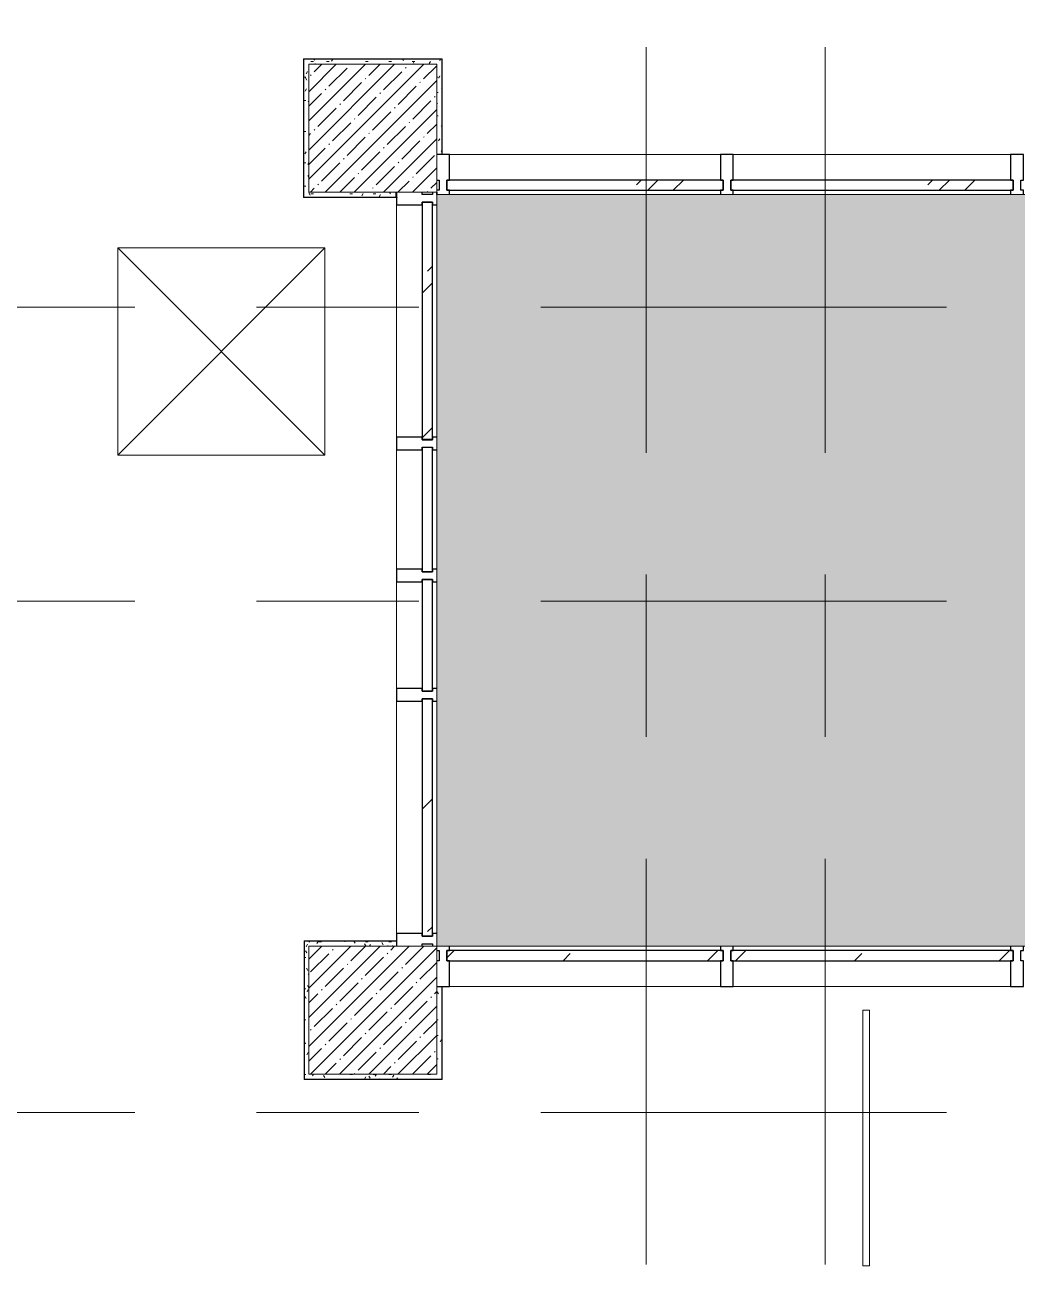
# Model space of a CAD drawing. Header units: millimetres. Extents: x 35111 to 235598, y -8553 to 29000.
# Drawn here: x 72430 to 76310, y 14364 to 19254 of the extents above; entities that cross this region are included whole.
import ezdxf

# ---------------------------------------------------------------- set-up
doc = ezdxf.new("R2010")
doc.units = ezdxf.units.MM
doc.linetypes.add('Осевая', pattern=[3175, 635, -476.25, 1587.5, -476.25])
for name, color, linetype, lineweight in [('A-DETL', 7, 'Continuous', 9), ('A-GLAZ-CURT', 7, 'Continuous', 9), ('A-GLAZ-CURT-1', 7, 'Continuous', 25), ('A-GLAZ-CWMG', 7, 'Continuous', 9), ('A-GLAZ-CWMG-1', 7, 'Continuous', 25), ('I-WALL', 7, 'Continuous', 9), ('S-COLS', 7, 'Continuous', 9), ('Оси-2', 7, 'Осевая', 9)]:
    doc.layers.add(name, color=color, linetype=linetype, lineweight=lineweight)
for name, color, linetype, lineweight, true_color in [('A-DETL-GENF-1', 7, 'Continuous', 9, 0xd4d4d4), ('A-WALL-1', 7, 'Continuous', 9, 0x3c3c3c), ('A-WALL-FNSH-1', 7, 'Continuous', 9, 0x3c3c3c), ('I-FURN-1', 7, 'Continuous', 9, 0xf0f0f0)]:
    doc.layers.add(name, color=color, linetype=linetype, lineweight=lineweight, true_color=true_color)
pattern_1 = [(0, (0, 0), (121.92, 30.48), [10.058, -81.382, 10.058, -81.382, -487.68]), (0, (0, 0), (121.92, 30.48), [-182.88, 10.058, -172.822, 10.058, -81.382, -213.36]), (0, (0, 0), (121.92, 30.48), [-457.2, 10.058, -50.902, 10.058, -142.342]), (120, (45.72, 15.24), (-87.356454, 90.345817), [10.058, -81.382, 10.058, -81.382, -487.68]), (120, (45.72, 15.24), (-87.356454, 90.345817), [-182.88, 10.058, -172.822, 10.058, -81.382, -213.36]), (120, (45.72, 15.24), (-87.356454, 90.345817), [-457.2, 10.058, -50.902, 10.058, -142.342]), (240, (60.96, 76.2), (-34.563546, -120.825817), [10.058, -81.382, 10.058, -81.382, -487.68]), (240, (60.96, 76.2), (-34.563546, -120.825817), [-182.88, 10.058, -172.822, 10.058, -81.382, -213.36]), (240, (60.96, 76.2), (-34.563546, -120.825817), [-457.2, 10.058, -50.902, 10.058, -142.342])]

# ---------------------------------------------------------------- blocks, each defined once
blk = doc.blocks.new('BSC_Колонна _Прямоугольная - 500х500-V25-План размещения напольных электротехнических лючков и розеток 3 этажа в осях 12-23')
at = {"layer": 'S-COLS'}
h = blk.add_hatch(dxfattribs=at)
h.set_pattern_fill('FP_38', color=256, style=0, pattern_type=2)
h.set_pattern_definition([(45, (-73790, -15400), (-57.02463, 57.02463), []), (45, (-73732.975, -15400), (-57.02463, 57.02463), [100.806, -20.161, 3.353, -16.808])])
h.paths.add_polyline_path([(-250, -250), (250, -250), (250, 250), (-250, 250), (-250, -121.2)])
for p, q in [((250, 250), (-250, 250)), ((-250, 250), (-250, -250)), ((250, -250), (250, 250)), ((-250, -250), (250, -250))]:
    blk.add_line(p, q, dxfattribs=at)
blk = doc.blocks.new('Системная панель - Стекло - 40мм-23562586-План размещения напольных электротехнических лючков и розеток 3 этажа в осях 12-23')
at = {"layer": 'A-GLAZ-CURT'}
h = blk.add_hatch(dxfattribs=at)
h.set_pattern_fill('FP_42', color=256, style=0, pattern_type=2)
h.set_pattern_definition([(135, (17995.83, -74123), (-282.8427, -282.8427), [200, -600]), (135, (18095.83, -74323), (-282.8427, -282.8427), [600, -200]), (135, (18195.83, -73923), (-282.8427, -282.8427), [200, -600])])
h.paths.add_polyline_path([(464.2, 0), (-464.2, 0), (-464.2, -40), (464.2, -40)])
at = {"layer": 'A-GLAZ-CURT-1'}
for p, q in [((464.2, 0), (-464.2, 0)), ((-464.2, 0), (-464.2, -40)), ((-464.2, -40), (464.2, -40)), ((464.2, -40), (464.2, 0))]:
    blk.add_line(p, q, dxfattribs=at)
blk = doc.blocks.new('Системная панель - Стекло - 40мм-24234994-План размещения напольных электротехнических лючков и розеток 3 этажа в осях 12-23')
at = {"layer": 'A-GLAZ-CURT-1'}
for p, q in [((243.3, 0), (-243.3, 0)), ((-243.3, 0), (-243.3, -40)), ((243.3, -40), (243.3, 0)), ((-243.3, -40), (243.3, -40))]:
    blk.add_line(p, q, dxfattribs=at)
blk = doc.blocks.new('Прямоугольный импост - Импост структурный с накладкой - 160мм Темный-31239176-План размещения напольных электротехнических лючков и розеток 3 этажа в осях 12-23')
at = {"layer": 'A-GLAZ-CWMG'}
blk.add_line((73883, 17641.7), (73883, 18550), dxfattribs=at)
blk = doc.blocks.new('Прямоугольный импост - Импост структурный с накладкой - 160мм Темный-31239177-План размещения напольных электротехнических лючков и розеток 3 этажа в осях 12-23')
at = {"layer": 'A-GLAZ-CWMG'}
blk.add_line((73883, 17125), (73883, 17591.7), dxfattribs=at)
blk = doc.blocks.new('Прямоугольный импост - Импост структурный с накладкой - 160мм Темный-31239202-План размещения напольных электротехнических лючков и розеток 3 этажа в осях 12-23')
at = {"layer": 'A-GLAZ-CWMG-1'}
for p, q in [((-50, 40), (-50, 140)), ((-50, 140), (0, 140)), ((-40, 40), (-50, 40)), ((-50, -17), (-50, 0)), ((-50, 0), (-40, 0)), ((-40, 0), (-40, 40)), ((-10, 40), (-10, 0)), ((0, 40), (-10, 40)), ((-10, 0), (0, 0))]:
    blk.add_line(p, q, dxfattribs=at)
blk = doc.blocks.new('Прямоугольный импост - Импост структурный с накладкой - 160мм Темный-31239205-План размещения напольных электротехнических лючков и розеток 3 этажа в осях 12-23')
at = {"layer": 'A-GLAZ-CWMG-1'}
for p, q in [((0, 140), (-50, 140)), ((-50, 140), (-50, 40)), ((-50, 40), (-40, 40)), ((-40, 0), (-50, 0)), ((-50, 0), (-50, -17)), ((-40, 40), (-40, 0)), ((-10, 0), (-10, 40)), ((-10, 40), (0, 40)), ((0, 0), (-10, 0)), ((-10, -17), (0, -17))]:
    blk.add_line(p, q, dxfattribs=at)
blk = doc.blocks.new('Прямоугольный импост - Импост структурный с накладкой - 160мм Темный-31239180-План размещения напольных электротехнических лючков и розеток 3 этажа в осях 12-23')
at = {"layer": 'A-GLAZ-CWMG-1'}
for p, q in [((-25, 40), (-25, 140)), ((-25, 140), (25, 140)), ((25, 140), (25, 40)), ((-15, 40), (-25, 40)), ((-25, -17), (-25, 0)), ((-25, 0), (-15, 0)), ((-15, 0), (-15, 40)), ((15, 40), (15, 0)), ((25, 40), (15, 40)), ((15, 0), (25, 0)), ((25, 0), (25, -17))]:
    blk.add_line(p, q, dxfattribs=at)
blk = doc.blocks.new('BSC_Колонна _Прямоугольная - 500х500-V45-План размещения напольных электротехнических лючков и розеток 3 этажа в осях 12-23')
at = {"layer": 'S-COLS'}
h = blk.add_hatch(dxfattribs=at)
h.set_pattern_fill('FP_46', color=256, style=0, pattern_type=2)
h.set_pattern_definition([(45, (-73790, -18850), (-57.02463, 57.02463), []), (45, (-73732.975, -18850), (-57.02463, 57.02463), [100.806, -20.161, 3.353, -16.808])])
h.paths.add_polyline_path([(-250, -250), (250, -250), (250, 250), (-250, 250), (-250, -115.1)])
for p, q in [((250, 250), (-250, 250)), ((-250, 250), (-250, -250)), ((250, -250), (250, 250)), ((-250, -250), (250, -250))]:
    blk.add_line(p, q, dxfattribs=at)
blk = doc.blocks.new('Системная панель - Стекло - 40мм-24234969-План размещения напольных электротехнических лючков и розеток 3 этажа в осях 12-23')
at = {"layer": 'A-GLAZ-CURT'}
h = blk.add_hatch(dxfattribs=at)
h.set_pattern_fill('FP_50', color=256, style=0, pattern_type=2)
h.set_pattern_definition([(45, (-74720, -18507), (-282.8427, 282.8427), [200, -600]), (45, (-74920, -18607), (-282.8427, 282.8427), [600, -200]), (45, (-74520, -18707), (-282.8427, 282.8427), [200, -600])])
h.paths.add_polyline_path([(540, 0), (540, 40), (-540, 40), (-540, 0), (15.1, 0)])
at = {"layer": 'A-GLAZ-CURT-1'}
for p, q in [((540, 40), (-540, 40)), ((-540, 40), (-540, 0)), ((-540, 0), (540, 0)), ((540, 0), (540, 40))]:
    blk.add_line(p, q, dxfattribs=at)
blk = doc.blocks.new('Прямоугольный импост - Импост структурный с накладкой - 160мм-23562401-План размещения напольных электротехнических лючков и розеток 3 этажа в осях 12-23')
at = {"layer": 'A-GLAZ-CWMG'}
blk.add_line((75150, 18747), (74090, 18747), dxfattribs=at)
blk = doc.blocks.new('Прямоугольный импост - Импост структурный с накладкой - 160мм-23618923-План размещения напольных электротехнических лючков и розеток 3 этажа в осях 12-23')
at = {"layer": 'A-GLAZ-CWMG-1'}
for p, q in [((-50, 17), (-50, 0)), ((-50, 0), (-40, 0)), ((-40, 0), (-40, -40)), ((-10, -40), (-10, 0)), ((-10, 0), (0, 0)), ((0, 7), (0, 17)), ((-40, -40), (-50, -40)), ((-50, -40), (-50, -140)), ((0, -40), (-10, -40)), ((-50, -140), (0, -140))]:
    blk.add_line(p, q, dxfattribs=at)
blk = doc.blocks.new('Прямоугольный импост - Импост структурный с накладкой - 160мм-23618920-План размещения напольных электротехнических лючков и розеток 3 этажа в осях 12-23')
at = {"layer": 'A-GLAZ-CWMG-1'}
for p, q in [((-25, 0), (-25, 17)), ((-15, 0), (-25, 0)), ((-15, -40), (-15, 0)), ((25, 0), (15, 0)), ((15, 0), (15, -40)), ((25, 17), (25, 0)), ((-25, -140), (-25, -40)), ((-25, -40), (-15, -40)), ((15, -40), (25, -40)), ((25, -40), (25, -140)), ((25, -140), (-25, -140))]:
    blk.add_line(p, q, dxfattribs=at)
blk = doc.blocks.new('Системная панель - Стекло - 40мм-30335137-План размещения напольных электротехнических лючков и розеток 3 этажа в осях 12-23')
at = {"layer": 'A-GLAZ-CURT'}
h = blk.add_hatch(dxfattribs=at)
h.set_pattern_fill('FP_52', color=256, style=0, pattern_type=2)
h.set_pattern_definition([(45, (-74720, -15533), (-282.8427, 282.8427), [200, -600]), (45, (-74920, -15633), (-282.8427, 282.8427), [600, -200]), (45, (-74520, -15733), (-282.8427, 282.8427), [200, -600])])
h.paths.add_polyline_path([(540, -40), (540, 0), (-540, 0), (-540, -40), (15.1, -40)])
at = {"layer": 'A-GLAZ-CURT-1'}
for p, q in [((540, 0), (-540, 0)), ((-540, 0), (-540, -40)), ((540, -40), (540, 0)), ((-540, -40), (540, -40))]:
    blk.add_line(p, q, dxfattribs=at)
blk = doc.blocks.new('Прямоугольный импост - Импост структурный с накладкой - 160мм-23562329-План размещения напольных электротехнических лючков и розеток 3 этажа в осях 12-23')
at = {"layer": 'A-GLAZ-CWMG'}
blk.add_line((75150, 15493), (74090, 15493), dxfattribs=at)
blk = doc.blocks.new('Прямоугольный импост - Импост структурный с накладкой - 160мм-30335139-План размещения напольных электротехнических лючков и розеток 3 этажа в осях 12-23')
at = {"layer": 'A-GLAZ-CWMG-1'}
for p, q in [((0, 140), (-50, 140)), ((-50, 140), (-50, 40)), ((-50, 40), (-40, 40)), ((-40, 0), (-50, 0)), ((-50, 0), (-50, -17)), ((-40, 40), (-40, 0)), ((-10, 0), (-10, 40)), ((-10, 40), (0, 40)), ((0, 0), (-10, 0))]:
    blk.add_line(p, q, dxfattribs=at)
blk = doc.blocks.new('Прямоугольный импост - Импост структурный с накладкой - 160мм-30335135-План размещения напольных электротехнических лючков и розеток 3 этажа в осях 12-23')
at = {"layer": 'A-GLAZ-CWMG-1'}
for p, q in [((-25, 40), (-25, 140)), ((-25, 140), (25, 140)), ((25, 140), (25, 40)), ((-15, 40), (-25, 40)), ((-25, -17), (-25, 0)), ((-25, 0), (-15, 0)), ((-15, 0), (-15, 40)), ((15, 40), (15, 0)), ((25, 40), (15, 40)), ((15, 0), (25, 0)), ((25, 0), (25, -17))]:
    blk.add_line(p, q, dxfattribs=at)
blk = doc.blocks.new('Системная панель - Стекло - 40мм-V63-План размещения напольных электротехнических лючков и розеток 3 этажа в осях 12-23')
at = {"layer": 'A-GLAZ-CURT'}
h = blk.add_hatch(dxfattribs=at)
h.set_pattern_fill('FP_65', color=256, style=0, pattern_type=2)
h.set_pattern_definition([(45, (-75842.5, -18507), (-282.8427, 282.8427), [200, -600]), (45, (-76042.5, -18607), (-282.8427, 282.8427), [600, -200]), (45, (-75642.5, -18707), (-282.8427, 282.8427), [200, -600])])
h.paths.add_polyline_path([(552.5, 0), (552.5, 40), (-552.5, 40), (-552.5, 0), (348.4, 0)])
at = {"layer": 'A-GLAZ-CURT-1'}
for p, q in [((552.5, 40), (-552.5, 40)), ((-552.5, 40), (-552.5, 0)), ((-552.5, 0), (552.5, 0)), ((552.5, 0), (552.5, 40))]:
    blk.add_line(p, q, dxfattribs=at)
blk = doc.blocks.new('Системная панель - Стекло - 40мм-V64-План размещения напольных электротехнических лючков и розеток 3 этажа в осях 12-23')
at = {"layer": 'A-GLAZ-CURT'}
h = blk.add_hatch(dxfattribs=at)
h.set_pattern_fill('FP_66', color=256, style=0, pattern_type=2)
h.set_pattern_definition([(45, (-75842.5, -15533), (-282.8427, 282.8427), [200, -600]), (45, (-76042.5, -15633), (-282.8427, 282.8427), [600, -200]), (45, (-75642.5, -15733), (-282.8427, 282.8427), [200, -600])])
h.paths.add_polyline_path([(552.5, -40), (552.5, 0), (-552.5, 0), (-552.5, -40), (348.4, -40)])
at = {"layer": 'A-GLAZ-CURT-1'}
for p, q in [((552.5, 0), (-552.5, 0)), ((-552.5, 0), (-552.5, -40)), ((552.5, -40), (552.5, 0)), ((-552.5, -40), (552.5, -40))]:
    blk.add_line(p, q, dxfattribs=at)
blk = doc.blocks.new('Прямоугольный импост - Импост структурный с накладкой - 160мм-23562410-План размещения напольных электротехнических лючков и розеток 3 этажа в осях 12-23')
at = {"layer": 'A-GLAZ-CWMG'}
blk.add_line((77420, 18747), (76335, 18747), dxfattribs=at)
blk = doc.blocks.new('Прямоугольный импост - Импост структурный с накладкой - 160мм-23562332-План размещения напольных электротехнических лючков и розеток 3 этажа в осях 12-23')
at = {"layer": 'A-GLAZ-CWMG'}
blk.add_line((76285, 15493), (75200, 15493), dxfattribs=at)
blk = doc.blocks.new('Прямоугольный импост - Импост структурный с накладкой - 160мм-30335136-План размещения напольных электротехнических лючков и розеток 3 этажа в осях 12-23')
at = {"layer": 'A-GLAZ-CWMG-1'}
for p, q in [((-25, 40), (-25, 140)), ((-25, 140), (25, 140)), ((25, 140), (25, 40)), ((-15, 40), (-25, 40)), ((-25, -17), (-25, 0)), ((-25, 0), (-15, 0)), ((-15, 0), (-15, 40)), ((15, 40), (15, 0)), ((25, 40), (15, 40)), ((15, 0), (25, 0)), ((25, 0), (25, -17))]:
    blk.add_line(p, q, dxfattribs=at)
blk = doc.blocks.new('Системная панель - Стекло - 40мм-23562590-План размещения напольных электротехнических лючков и розеток 3 этажа в осях 12-23')
at = {"layer": 'A-GLAZ-CURT'}
h = blk.add_hatch(dxfattribs=at)
h.set_pattern_fill('FP_69', color=256, style=0, pattern_type=2)
h.set_pattern_definition([(135, (16054.17, -74123), (-282.8427, -282.8427), [200, -600]), (135, (16154.17, -74323), (-282.8427, -282.8427), [600, -200]), (135, (16254.17, -73923), (-282.8427, -282.8427), [200, -600])])
h.paths.add_polyline_path([(464.2, 0), (-464.2, 0), (-464.2, -40), (464.2, -40)])
at = {"layer": 'A-GLAZ-CURT-1'}
for p, q in [((464.2, 0), (-464.2, 0)), ((-464.2, 0), (-464.2, -40)), ((464.2, -40), (464.2, 0)), ((-464.2, -40), (464.2, -40))]:
    blk.add_line(p, q, dxfattribs=at)
blk = doc.blocks.new('Системная панель - Стекло - 40мм-24234995-План размещения напольных электротехнических лючков и розеток 3 этажа в осях 12-23')
at = {"layer": 'A-GLAZ-CURT'}
h = blk.add_hatch(dxfattribs=at)
h.set_pattern_fill('FP_70', color=256, style=0, pattern_type=2)
h.set_pattern_definition([(135, (16766.67, -74123), (-282.8427, -282.8427), [200, -600]), (135, (16866.67, -74323), (-282.8427, -282.8427), [600, -200]), (135, (16966.67, -73923), (-282.8427, -282.8427), [200, -600])])
h.paths.add_polyline_path([(218.3, 0), (-218.3, 0), (-218.3, -40), (218.3, -40)])
at = {"layer": 'A-GLAZ-CURT-1'}
for p, q in [((218.3, 0), (-218.3, 0)), ((-218.3, 0), (-218.3, -40)), ((218.3, -40), (218.3, 0)), ((-218.3, -40), (218.3, -40))]:
    blk.add_line(p, q, dxfattribs=at)
blk = doc.blocks.new('Прямоугольный импост - Импост структурный с накладкой - 160мм Темный-31239183-План размещения напольных электротехнических лючков и розеток 3 этажа в осях 12-23')
at = {"layer": 'A-GLAZ-CWMG'}
blk.add_line((73883, 16658.3), (73883, 17075), dxfattribs=at)
blk = doc.blocks.new('Шкаф параметрический - 1_306-26543793-План размещения напольных электротехнических лючков и розеток 3 этажа в осях 12-23')
at = {"layer": 'I-FURN-1'}
for p, q in [((0, 0), (810, 810)), ((0, 810), (810, 0)), ((810, 810), (0, 810)), ((0, 810), (0, 0)), ((0, 0), (0, 810)), ((0, 810), (810, 810)), ((810, 0), (810, 810)), ((810, 810), (810, 0)), ((0, 0), (810, 0)), ((810, 0), (0, 0))]:
    blk.add_line(p, q, dxfattribs=at)

msp = doc.modelspace()

# ---------------------------------------------------------------- hatches: boundary and pattern name
at = {"layer": 'A-DETL-GENF-1'}
h = msp.add_hatch(color=256, dxfattribs=at)
h.paths.add_polyline_path([(79002.7, -258), (84826.2, -258), (84826.2, 3300), (75858, 3300), (75858, -258), (76090.9, -258)])
h.paths.add_polyline_path([(66560, 11900), (66560, 27358), (41910, 27358), (41910, 23858), (38510, 23858), (38510, 23799.7), (38742.7, 23799.7), (38742.7, 15358), (42380, 15358), (42380, 11900), (64444, 11900)])
h.paths.add_polyline_path([(81914.4, 15650), (84500.7, 15650), (84500.7, 18590), (74040, 18590), (74040, 15650), (79002.7, 15650)])
at = {"layer": 'I-WALL'}
h = msp.add_hatch(dxfattribs=at)
h.set_pattern_fill('FP_71', color=256, style=0, pattern_type=2)
h.set_pattern_definition(pattern_1)
h.paths.add_polyline_path([(74040, 19100), (74040, 19120), (73520, 19120), (73520, 19100), (73540, 19100)])
h = msp.add_hatch(dxfattribs=at)
h.set_pattern_fill('FP_71', color=256, style=0, pattern_type=2)
h.set_pattern_definition(pattern_1)
h.paths.add_polyline_path([(74040, 18747), (74060, 18747), (74060, 19120), (74040, 19120), (74040, 19100)])
h = msp.add_hatch(dxfattribs=at)
h.set_pattern_fill('FP_71', color=256, style=0, pattern_type=2)
h.set_pattern_definition(pattern_1)
h.paths.add_polyline_path([(73540, 18580), (73540, 19100), (73520, 19100), (73520, 18580)])
h = msp.add_hatch(dxfattribs=at)
h.set_pattern_fill('FP_71', color=256, style=0, pattern_type=2)
h.set_pattern_definition(pattern_1)
h.paths.add_polyline_path([(73880, 18580), (73880, 18600), (73540, 18600), (73540, 18580)])
h = msp.add_hatch(dxfattribs=at)
h.set_pattern_fill('FP_71', color=256, style=0, pattern_type=2)
h.set_pattern_definition(pattern_1)
h.paths.add_polyline_path([(73883, 15650), (73883, 15670), (73523, 15670), (73523, 15650), (73543, 15650)])
h = msp.add_hatch(dxfattribs=at)
h.set_pattern_fill('FP_71', color=256, style=0, pattern_type=2)
h.set_pattern_definition(pattern_1)
h.paths.add_polyline_path([(73523, 15130), (73543, 15130), (73543, 15150), (73540, 15150), (73540, 15650), (73523, 15650), (73523, 15278.8)])
h = msp.add_hatch(dxfattribs=at)
h.set_pattern_fill('FP_71', color=256, style=0, pattern_type=2)
h.set_pattern_definition(pattern_1)
h.paths.add_polyline_path([(74060, 15150), (74060, 15493), (74040, 15493), (74040, 15150)])
h = msp.add_hatch(dxfattribs=at)
h.set_pattern_fill('FP_71', color=256, style=0, pattern_type=2)
h.set_pattern_definition(pattern_1)
h.paths.add_polyline_path([(74040, 15130), (74060, 15130), (74060, 15150), (73543, 15150), (73543, 15130)])

# ---------------------------------------------------------------- linework, layer by layer
at = {"layer": 'A-DETL'}
for p, q in [((84500.7, 18590), (74040, 18590)), ((74040, 18590), (74040, 15650)), ((74040, 15650), (84500.7, 15650))]:
    msp.add_line(p, q, dxfattribs=at)
at = {"layer": 'A-WALL-1'}
for p, q in [((74060, 19120), (73520, 19120)), ((73520, 19120), (73520, 18580)), ((74060, 18747), (74060, 19120)), ((74040, 18747), (74060, 18747)), ((73880, 18580), (73880, 18600)), ((73883, 15670), (73523, 15670)), ((73523, 15670), (73523, 15130)), ((73883, 15650), (73883, 15670)), ((74060, 15493), (74040, 15493)), ((74060, 15130), (74060, 15493)), ((73523, 15130), (74060, 15130))]:
    msp.add_line(p, q, dxfattribs=at)
at = {"layer": 'A-WALL-FNSH-1'}
for p, q in [((74061, 19121), (73519, 19121)), ((73519, 19121), (73519, 18579)), ((74061, 18747), (74061, 19121)), ((74060, 18747), (74061, 18747)), ((73519, 18579), (73885, 18579)), ((73885, 18580), (73520, 18580)), ((73885, 18579), (73885, 18580)), ((73522, 15671), (73522, 15129)), ((73883, 15671), (73522, 15671)), ((73883, 15670), (73883, 15671)), ((74061, 15493), (74060, 15493)), ((74061, 15129), (74061, 15493)), ((73522, 15129), (74061, 15129))]:
    msp.add_line(p, q, dxfattribs=at)
at = {"layer": 'I-FURN-1'}
for p, q in [((75732.6, 15399.6), (75707.6, 15399.6)), ((75707.6, 15399.6), (75707.6, 14400.6)), ((75707.6, 14400.6), (75707.6, 15399.6)), ((75707.6, 15399.6), (75732.6, 15399.6)), ((75732.6, 14400.6), (75732.6, 15399.6)), ((75732.6, 15399.6), (75732.6, 14400.6)), ((75707.6, 14400.6), (75732.6, 14400.6)), ((75732.6, 14400.6), (75707.6, 14400.6))]:
    msp.add_line(p, q, dxfattribs=at)
at = {"layer": 'Оси-2'}
for p, q in [((74860, 593.7), (74860, 25434.4)), ((75560, 593.7), (75560, 25030)), ((38410.7, 18150), (82250, 18150)), ((38410.7, 17000), (82250, 17000)), ((38410.7, 15000), (81650, 15000))]:
    msp.add_line(p, q, dxfattribs=at)

# ---------------------------------------------------------------- block references
at = {"layer": 'A-GLAZ-CURT'}
for name, p in [('Системная панель - Стекло - 40мм-24234969-План размещения напольных электротехнических лючков и розеток 3 этажа в осях 12-23', (74620, 18607)), ('Системная панель - Стекло - 40мм-V63-План размещения напольных электротехнических лючков и розеток 3 этажа в осях 12-23', (75742.5, 18607)), ('Системная панель - Стекло - 40мм-30335137-План размещения напольных электротехнических лючков и розеток 3 этажа в осях 12-23', (74620, 15633)), ('Системная панель - Стекло - 40мм-V64-План размещения напольных электротехнических лючков и розеток 3 этажа в осях 12-23', (75742.5, 15633))]:
    msp.add_blockref(name, p, dxfattribs=at)
at = {"layer": 'A-GLAZ-CURT', "rotation": 269.9999999999998}
for name, p in [('Системная панель - Стекло - 40мм-23562586-План размещения напольных электротехнических лючков и розеток 3 этажа в осях 12-23', (74023, 18095.8)), ('Системная панель - Стекло - 40мм-24234994-План размещения напольных электротехнических лючков и розеток 3 этажа в осях 12-23', (74023, 17358.3)), ('Системная панель - Стекло - 40мм-24234995-План размещения напольных электротехнических лючков и розеток 3 этажа в осях 12-23', (74023, 16866.7)), ('Системная панель - Стекло - 40мм-23562590-План размещения напольных электротехнических лючков и розеток 3 этажа в осях 12-23', (74023, 16154.2))]:
    msp.add_blockref(name, p, dxfattribs=at)
at = {"layer": 'A-GLAZ-CWMG'}
for name, p, rotation in [('Прямоугольный импост - Импост структурный с накладкой - 160мм-23618923-План размещения напольных электротехнических лючков и розеток 3 этажа в осях 12-23', (74040, 18607), 180), ('Прямоугольный импост - Импост структурный с накладкой - 160мм Темный-31239205-План размещения напольных электротехнических лючков и розеток 3 этажа в осях 12-23', (74023, 18600), 89.99999999999984), ('Прямоугольный импост - Импост структурный с накладкой - 160мм-30335139-План размещения напольных электротехнических лючков и розеток 3 этажа в осях 12-23', (74040, 15633), 180)]:
    msp.add_blockref(name, p, dxfattribs=dict(at, rotation=rotation))
for name, p in [('Прямоугольный импост - Импост структурный с накладкой - 160мм-23562401-План размещения напольных электротехнических лючков и розеток 3 этажа в осях 12-23', (0, 0)), ('Прямоугольный импост - Импост структурный с накладкой - 160мм-23562410-План размещения напольных электротехнических лючков и розеток 3 этажа в осях 12-23', (-1135, 0)), ('Прямоугольный импост - Импост структурный с накладкой - 160мм Темный-31239176-План размещения напольных электротехнических лючков и розеток 3 этажа в осях 12-23', (0, 0)), ('Прямоугольный импост - Импост структурный с накладкой - 160мм Темный-31239177-План размещения напольных электротехнических лючков и розеток 3 этажа в осях 12-23', (0, 0)), ('Прямоугольный импост - Импост структурный с накладкой - 160мм Темный-31239183-План размещения напольных электротехнических лючков и розеток 3 этажа в осях 12-23', (0, 0)), ('Прямоугольный импост - Импост структурный с накладкой - 160мм Темный-31239176-План размещения напольных электротехнических лючков и розеток 3 этажа в осях 12-23', (0, -1941.7)), ('Прямоугольный импост - Импост структурный с накладкой - 160мм-23562329-План размещения напольных электротехнических лючков и розеток 3 этажа в осях 12-23', (0, 0)), ('Прямоугольный импост - Импост структурный с накладкой - 160мм-23562332-План размещения напольных электротехнических лючков и розеток 3 этажа в осях 12-23', (0, 0))]:
    msp.add_blockref(name, p, dxfattribs=at)
at = {"layer": 'A-GLAZ-CWMG', "extrusion": (0, 0, -1)}
for name, p, rotation in [('Прямоугольный импост - Импост структурный с накладкой - 160мм-23618920-План размещения напольных электротехнических лючков и розеток 3 этажа в осях 12-23', (-75175, 18607), 180), ('Прямоугольный импост - Импост структурный с накладкой - 160мм-23618920-План размещения напольных электротехнических лючков и розеток 3 этажа в осях 12-23', (-76310, 18607), 180), ('Прямоугольный импост - Импост структурный с накладкой - 160мм Темный-31239180-План размещения напольных электротехнических лючков и розеток 3 этажа в осях 12-23', (-74023, 17616.7), 270.0000000000002), ('Прямоугольный импост - Импост структурный с накладкой - 160мм Темный-31239180-План размещения напольных электротехнических лючков и розеток 3 этажа в осях 12-23', (-74023, 17100), 270.0000000000002), ('Прямоугольный импост - Импост структурный с накладкой - 160мм Темный-31239180-План размещения напольных электротехнических лючков и розеток 3 этажа в осях 12-23', (-74023, 16633.3), 270.0000000000002), ('Прямоугольный импост - Импост структурный с накладкой - 160мм Темный-31239202-План размещения напольных электротехнических лючков и розеток 3 этажа в осях 12-23', (-74023, 15650), 270.0000000000002), ('Прямоугольный импост - Импост структурный с накладкой - 160мм-30335136-План размещения напольных электротехнических лючков и розеток 3 этажа в осях 12-23', (-75175, 15633), 180), ('Прямоугольный импост - Импост структурный с накладкой - 160мм-30335135-План размещения напольных электротехнических лючков и розеток 3 этажа в осях 12-23', (-76310, 15633), 180)]:
    msp.add_blockref(name, p, dxfattribs=dict(at, rotation=rotation))
at = {"layer": 'I-FURN-1', "rotation": 270.0000000000002}
msp.add_blockref('Шкаф параметрический - 1_306-26543793-План размещения напольных электротехнических лючков и розеток 3 этажа в осях 12-23', (72793.1, 18381.5), dxfattribs=at)
at = {"layer": 'S-COLS'}
for name, p in [('BSC_Колонна _Прямоугольная - 500х500-V45-План размещения напольных электротехнических лючков и розеток 3 этажа в осях 12-23', (73790, 18850)), ('BSC_Колонна _Прямоугольная - 500х500-V25-План размещения напольных электротехнических лючков и розеток 3 этажа в осях 12-23', (73790, 15400))]:
    msp.add_blockref(name, p, dxfattribs=at)

doc.saveas('drawing.dxf')
